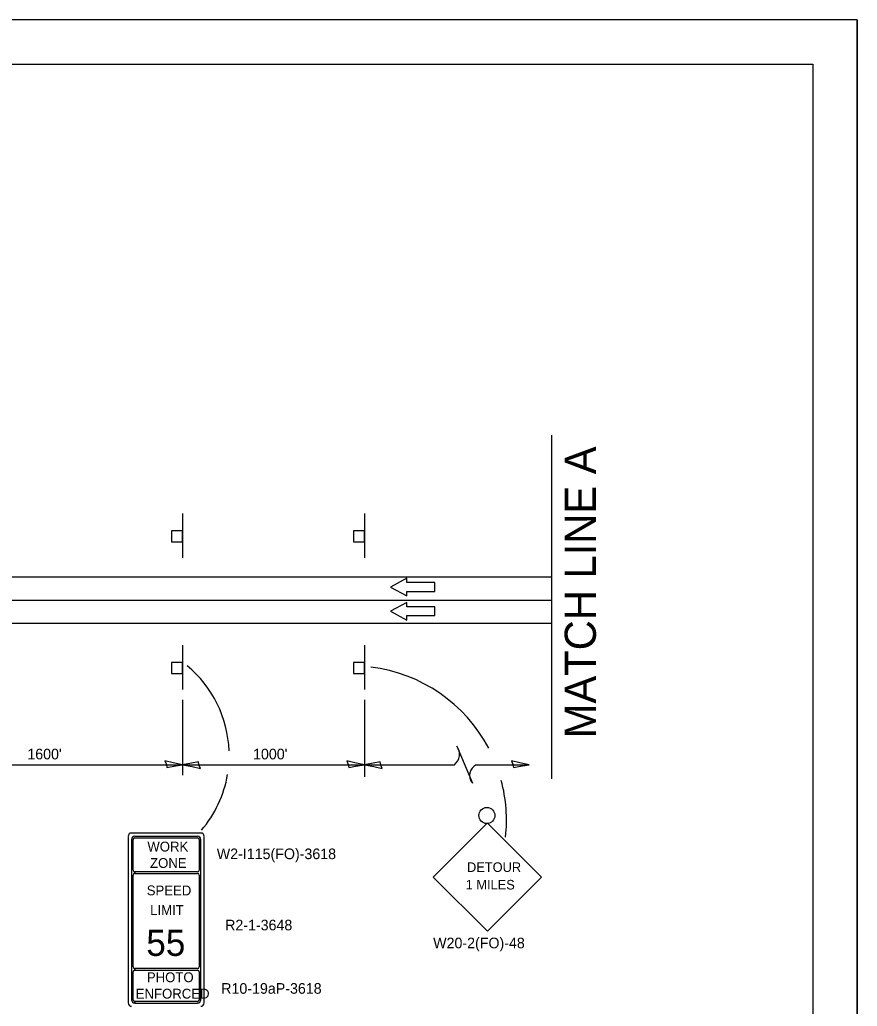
# Model space of a CAD drawing. Extents: x 1920121 to 1937144, y 1296471 to 1305112.
# Drawn here: x 1921348 to 1921821, y 1304023 to 1304580 of the extents above; entities that cross this region are included whole.
import ezdxf

# ---------------------------------------------------------------- set-up
doc = ezdxf.new("R2010")
doc.units = 0
for name, color, linetype in [('Design_PR_Roadway Items', 7, 'Continuous'), ('Design_PR_Roadway Notes', 7, 'Continuous'), ('Level 22', 7, 'Continuous'), ('Level 24', 7, 'Continuous'), ('Level 40', 7, 'Continuous'), ('Level 63', 7, 'Continuous'), ('ROW_PR_Notes', 7, 'Continuous'), ('Sheets_50 Reference Boundary', 7, 'Continuous'), ('Sheets_General Details', 7, 'Continuous'), ('Sheets_Printer Plotting Border', 7, 'Continuous'), ('Stage_Construction Traffic Control', 7, 'Continuous')]:
    doc.layers.add(name, color=color, linetype=linetype)

msp = doc.modelspace()

# ---------------------------------------------------------------- linework, layer by layer
at = {"layer": 'Design_PR_Roadway Items'}
for p, q in [((1921439.87, 1304301.52), (1921439.87, 1304276.52)), ((1921542.59, 1304301.52), (1921542.59, 1304276.52)), ((1921439.87, 1304227.18), (1921439.87, 1304202.19)), ((1921542.59, 1304227.18), (1921542.59, 1304202.19))]:
    msp.add_line(p, q, dxfattribs=at)
for points in [[(1921439.87, 1304291.7), (1921433.61, 1304291.7), (1921433.61, 1304285.45), (1921439.87, 1304285.45)], [(1921542.59, 1304291.7), (1921536.32, 1304291.7), (1921536.32, 1304285.45), (1921542.59, 1304285.45)], [(1921439.87, 1304217.37), (1921433.61, 1304217.37), (1921433.61, 1304211.11), (1921439.87, 1304211.11)], [(1921542.59, 1304217.37), (1921536.32, 1304217.37), (1921536.32, 1304211.11), (1921542.59, 1304211.11)]]:
    msp.add_lwpolyline(points, close=True, dxfattribs=at)
at = {"layer": 'Design_PR_Roadway Notes'}
for p, q in [((1921411.01, 1304117.42), (1921411.01, 1304027.03)), ((1921411.94, 1304100.13), (1921411.94, 1304117.42)), ((1921448.34, 1304119.27), (1921412.86, 1304119.27)), ((1921412.86, 1304118.35), (1921448.34, 1304118.35)), ((1921449.26, 1304117.42), (1921449.26, 1304100.13)), ((1921450.19, 1304027.03), (1921450.19, 1304117.42)), ((1921412.86, 1304098.28), (1921412.86, 1304099.21)), ((1921448.34, 1304099.21), (1921412.87, 1304099.21)), ((1921412.87, 1304099.21), (1921412.87, 1304098.28)), ((1921411.94, 1304045.54), (1921411.94, 1304097.36)), ((1921412.87, 1304098.28), (1921448.34, 1304098.28)), ((1921449.26, 1304097.36), (1921449.26, 1304045.54)), ((1921412.86, 1304043.69), (1921412.86, 1304044.61)), ((1921448.34, 1304044.61), (1921412.87, 1304044.61)), ((1921412.87, 1304044.61), (1921412.87, 1304043.69)), ((1921412.87, 1304043.69), (1921448.34, 1304043.69)), ((1921411.94, 1304027.03), (1921411.94, 1304042.76)), ((1921449.26, 1304042.76), (1921449.26, 1304027.03)), ((1921412.86, 1304025.18), (1921412.86, 1304026.11)), ((1921448.34, 1304026.11), (1921412.87, 1304026.11)), ((1921412.87, 1304026.11), (1921412.87, 1304025.18)), ((1921412.87, 1304025.18), (1921448.34, 1304025.18))]:
    msp.add_line(p, q, dxfattribs=at)
for points in [[(1921611.62, 1304126.49), (1921581.28, 1304096.24), (1921611.95, 1304065.73), (1921642.46, 1304096.24), (1921611.99, 1304126.71)], [(1921450.19, 1304121.13), (1921411.01, 1304121.13)], [(1921409.16, 1304119.27), (1921409.16, 1304025.18)], [(1921452.04, 1304025.18), (1921452.04, 1304119.27)]]:
    msp.add_lwpolyline(points, dxfattribs=at)
msp.add_circle((1921611.62, 1304131.03), 4.53, dxfattribs=at)
for centre, radius, start, end in [((1921411.02, 1304119.28), 1.85, 90, 180), ((1921450.19, 1304119.28), 1.85, 0, 90), ((1921412.87, 1304117.43), 1.85, 90, 180), ((1921412.87, 1304117.43), 0.925, 90, 180), ((1921448.34, 1304117.43), 1.85, 0, 90), ((1921448.34, 1304117.43), 0.925, 0, 90), ((1921412.87, 1304100.14), 0.925, 180, 270), ((1921448.34, 1304100.14), 0.925, 270, 0), ((1921412.87, 1304097.36), 0.925, 90, 180), ((1921448.34, 1304097.36), 0.925, 0, 90), ((1921412.87, 1304045.55), 0.925, 180, 270), ((1921412.87, 1304042.77), 0.925, 90, 180), ((1921448.34, 1304045.55), 0.925, 270, 360), ((1921448.34, 1304042.77), 0.925, 0, 90), ((1921412.87, 1304027.04), 1.85, 180, 270), ((1921412.87, 1304027.04), 0.925, 180, 270), ((1921448.34, 1304027.04), 1.85, 270, 360), ((1921448.34, 1304027.04), 0.925, 270, 0), ((1921411.02, 1304025.19), 1.85, 180, 270), ((1921450.19, 1304025.19), 1.85, 270, 360)]:
    msp.add_arc(centre, radius, start, end, dxfattribs=at)
at = {"layer": 'Level 22'}
for points in [[(1921429.87, 1304161.81), (1921430.69, 1304159.89), (1921431, 1304158.05), (1921434.87, 1304158.85), (1921439.87, 1304159.72), (1921434.54, 1304160.69)], [(1921449.87, 1304157.63), (1921449.06, 1304159.55), (1921448.74, 1304161.39), (1921444.87, 1304160.59), (1921439.87, 1304159.72), (1921445.21, 1304158.75)], [(1921532.49, 1304161.81), (1921533.3, 1304159.89), (1921533.62, 1304158.05), (1921537.49, 1304158.85), (1921542.49, 1304159.72), (1921537.15, 1304160.69)], [(1921552.48, 1304157.63), (1921551.67, 1304159.55), (1921551.36, 1304161.39), (1921547.49, 1304160.59), (1921542.49, 1304159.72), (1921547.82, 1304158.75)], [(1921552.48, 1304157.63), (1921551.67, 1304159.55), (1921551.36, 1304161.39), (1921547.49, 1304160.59), (1921542.49, 1304159.72), (1921547.82, 1304158.75)], [(1921625.49, 1304161.81), (1921626.3, 1304159.89), (1921626.62, 1304158.05), (1921630.49, 1304158.85), (1921635.49, 1304159.72), (1921630.15, 1304160.69)]]:
    msp.add_lwpolyline(points, close=True, dxfattribs=at)
at = {"layer": 'Level 24'}
msp.add_line((1921411.01, 1304121.13), (1921411.01, 1304121.13), dxfattribs=at)
at = {"layer": 'Level 40'}
for p, q in [((1921648.31, 1304151.64), (1921648.31, 1304345.77)), ((1920333.08, 1304252.67), (1921648.31, 1304252.67))]:
    msp.add_line(p, q, dxfattribs=at)
at = {"layer": 'Level 63'}
for p, q in [((1921439.87, 1304196.41), (1921439.87, 1304153.72)), ((1921542.49, 1304196.41), (1921542.49, 1304152.84)), ((1921594.69, 1304170.18), (1921603.45, 1304149.37)), ((1921287.66, 1304159.72), (1921439.87, 1304159.72)), ((1921439.87, 1304159.72), (1921542.49, 1304159.72)), ((1921542.49, 1304159.72), (1921593.23, 1304159.72)), ((1921605.64, 1304159.72), (1921635.49, 1304159.72))]:
    msp.add_line(p, q, dxfattribs=at)
for centre, radius, start, end in [((1921535.48, 1304128.29), 87.2, 27.802, 82.9931), ((1921588.47, 1304165.72), 7.66, 308.4828, 35.6314), ((1921608.47, 1304153.71), 6.64, 115.2431, 220.8787), ((1921535.48, 1304128.29), 87.2, 353.7709, 14.9492)]:
    msp.add_arc(centre, radius, start, end, dxfattribs=at)
at = {"layer": 'ROW_PR_Notes'}
for p, q in [((1920536.41, 1304265.74), (1921648.31, 1304265.74)), ((1920536.41, 1304239.6), (1921648.31, 1304239.6))]:
    msp.add_line(p, q, dxfattribs=at)
for start, end in [(2.1822, 50.4094), (319.5528, 350.4049)]:
    msp.add_arc((1921400.73, 1304165.13), 65.43, start, end, dxfattribs=at)
at = {"layer": 'Sheets_50 Reference Boundary'}
msp.add_lwpolyline([(1920220.65, 1304555.26), (1921795.65, 1304555.26), (1921795.65, 1303555.27), (1920220.65, 1303555.27)], close=True, dxfattribs=at)
at = {"layer": 'Sheets_General Details'}
for q in [(1920120.65, 1304580.27), (1921820.65, 1303480.27)]:
    msp.add_line((1921820.65, 1304580.27), q, dxfattribs=at)
msp.add_lwpolyline([(1920220.65, 1304555.27), (1921795.65, 1304555.27), (1921795.65, 1303505.27), (1920220.65, 1303505.27)], close=True, dxfattribs=at)
at = {"layer": 'Sheets_Printer Plotting Border'}
msp.add_lwpolyline([(1920120.65, 1303480.27), (1921820.65, 1303480.27), (1921820.65, 1304580.27), (1920120.65, 1304580.27)], close=True, dxfattribs=at)
at = {"layer": 'Stage_Construction Traffic Control'}
for points in [[(1921582.26, 1304257.5), (1921582.26, 1304262.5), (1921566.43, 1304262.5), (1921566.43, 1304265), (1921557.26, 1304260), (1921566.43, 1304255), (1921566.43, 1304257.5)], [(1921582.26, 1304243.86), (1921582.26, 1304248.86), (1921566.43, 1304248.86), (1921566.43, 1304251.36), (1921557.26, 1304246.36), (1921566.43, 1304241.36), (1921566.43, 1304243.86)]]:
    msp.add_lwpolyline(points, close=True, dxfattribs=at)

# ---------------------------------------------------------------- texts
at = {"layer": 'Design_PR_Roadway Notes'}
for s, height, p in [('WORK', 5.552, (1921419.97, 1304110.7)), ('ZONE', 5.552, (1921421.5, 1304101.44)), ('DETOUR', 5.407, (1921600.4, 1304099.17)), ('1 MILES', 5.407, (1921599.62, 1304089.26)), ('SPEED', 5.552, (1921419.62, 1304085.96)), ('LIMIT', 5.552, (1921421.55, 1304074.86)), ('55', 14.805, (1921419.37, 1304051.76)), ('PHOTO', 5.552, (1921419.7, 1304036.93)), ('ENFORCED', 5.552, (1921413.41, 1304027.67))]:
    msp.add_text(s, height=height, dxfattribs=at).set_placement(p)
at = {"layer": 'Level 24'}
for s, p in [('W2-I115(FO)-3618', (1921459.15, 1304106.39)), ('R2-1-3648', (1921463.86, 1304066.2)), ('W20-2(FO)-48', (1921581.28, 1304056.07)), ('R10-19aP-3618', (1921461.67, 1304030.4))]:
    msp.add_text(s, height=6, dxfattribs=at).set_placement(p)
at = {"layer": 'Level 63'}
for s, p in [("1600'", (1921352.23, 1304162.72)), ("1000'", (1921479.62, 1304162.72))]:
    msp.add_text(s, height=6, dxfattribs=at).set_placement(p)
at = {"layer": 'ROW_PR_Notes'}
msp.add_text('MATCH LINE A', height=17.6, rotation=90, dxfattribs=at).set_placement((1921673.14, 1304174.61))

doc.saveas('drawing.dxf')
